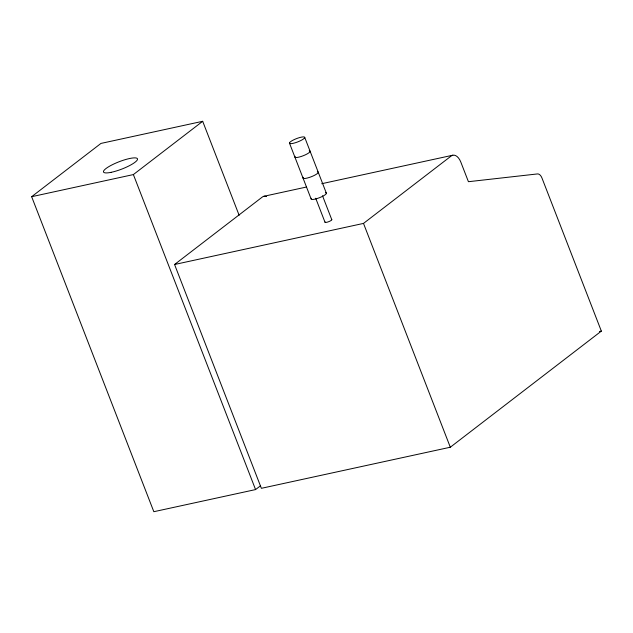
<?xml version="1.0" encoding="UTF-8"?>
<svg xmlns="http://www.w3.org/2000/svg" width="633" height="633" viewBox="0 0 633 633"><rect width="100%" height="100%" fill="white"/><g stroke="black" fill="none" stroke-linecap="round" stroke-linejoin="round"><path stroke-width="0.95" d="M260.234 485.986L255.566 489.578L153.835 511.701L31.65 196.697L100.948 143.422L202.687 121.299L239.124 215.252M31.65 196.697L133.381 174.573L202.687 121.299M174.566 264.499L363.5 223.409L451.242 155.963A11.37 6.559 77.7 0 1 460.8 162.048L468.428 181.703L537.504 173.925A6.678 3.853 77.7 0 1 541.951 177.984L601.35 331.114L450.308 447.23L261.382 488.312L174.566 264.499L262.307 197.045A11.37 6.559 77.7 0 1 266.517 196.586M263.882 196.293L306.293 187.067M321.714 183.712L452.809 155.212M599.419 331.534L601.35 331.114M363.5 223.409L450.308 447.23M304.766 137.503A8.189 1.757 -21.2 0 1 293.103 143.343A8.189 1.757 -21.2 0 1 293.435 139.964A8.189 1.757 -21.2 0 1 304.766 137.503L326.414 193.326M322.514 195.787L331.803 219.73M315.709 198.248L324.99 222.191M289.439 143.042L311.088 198.865M133.381 174.573L255.566 489.578M309.213 150.773A8.189 1.757 -21.2 0 1 303.294 155.718A8.189 1.757 -21.2 0 1 295.128 156.319M325.489 192.725A8.189 1.757 -21.2 0 1 319.562 197.67A8.189 1.757 -21.2 0 1 311.404 198.264M317.355 171.749A8.189 1.757 -21.2 0 1 311.428 176.694A8.189 1.757 -21.2 0 1 303.27 177.287M331.391 219.461A3.64 0.783 -21.2 0 1 328.756 221.661A3.64 0.783 -21.2 0 1 325.133 221.93M111.076 172.342A18.207 3.909 -21.2 0 0 137.496 159.413A18.207 3.909 -21.2 0 0 112.919 164.438A18.207 3.909 -21.2 0 0 111.076 172.342"/></g></svg>
